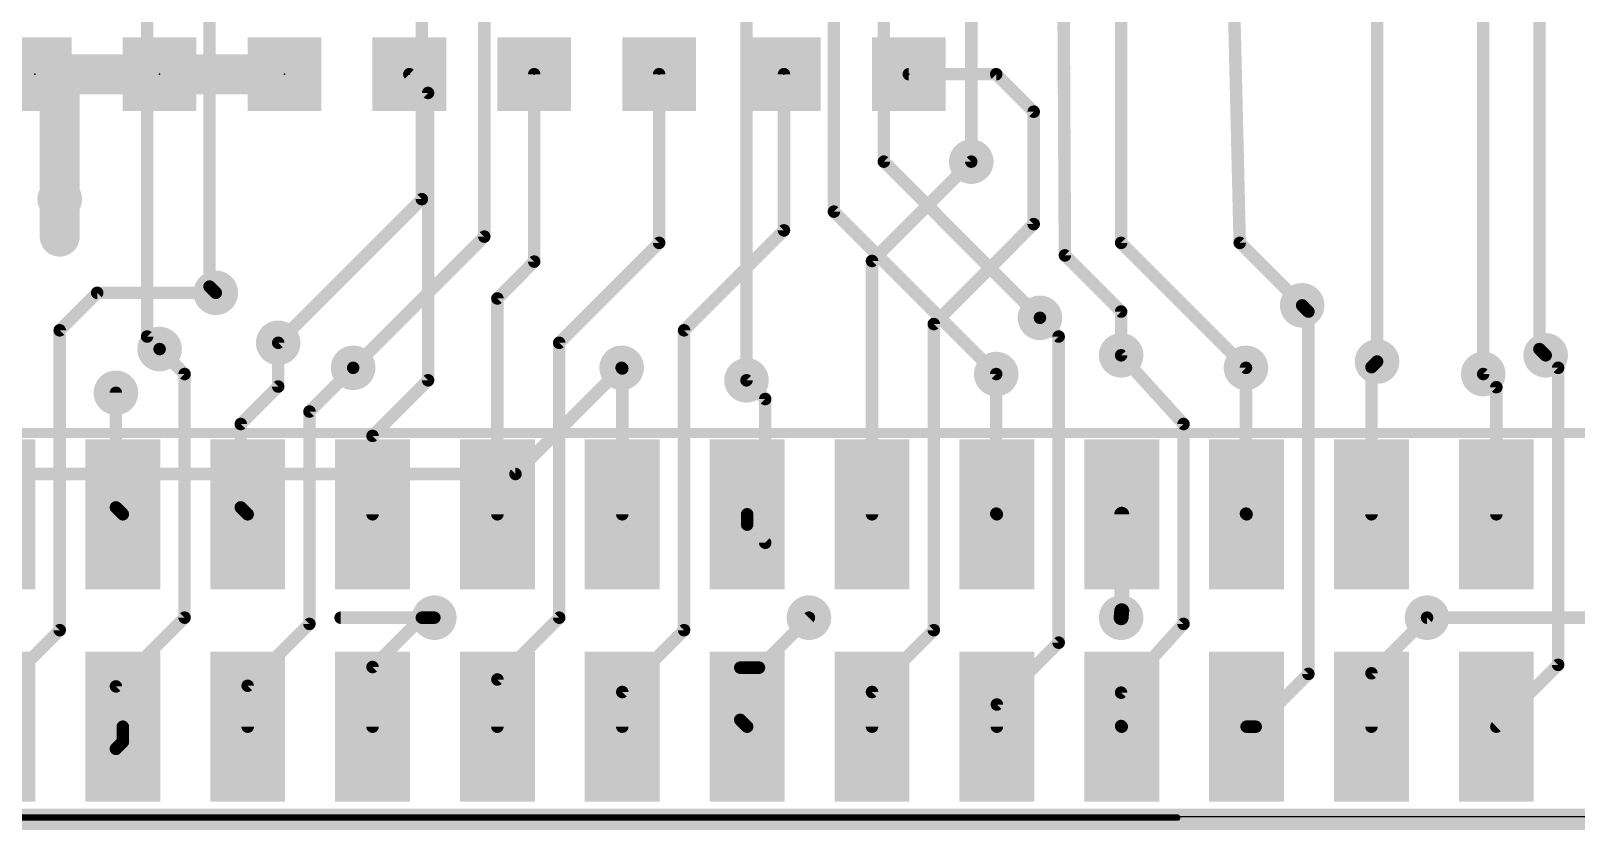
# Model space of a CAD drawing. Extents: x -9.8 to 65.3, y -0.3 to 69.2.
# Drawn here: x 16.69 to 48.12, y -0.25 to 15.99 of the extents above; entities that cross this region are included whole.
import ezdxf

# ---------------------------------------------------------------- set-up
doc = ezdxf.new("R2010")
doc.units = 0
for name, color, linetype in [('1', 12, 'CONTINUOUS'), ('16', 132, 'CONTINUOUS'), ('18', 110, 'CONTINUOUS'), ('20', 53, 'CONTINUOUS'), ('21', 40, 'CONTINUOUS'), ('23', 40, 'CONTINUOUS'), ('47', 253, 'CONTINUOUS')]:
    doc.layers.add(name, color=color, linetype=linetype)

# ---------------------------------------------------------------- blocks, each defined once
blk = doc.blocks.new('RECT')
blk.add_solid([(-0.5, -0.5), (0.5, -0.5), (-0.5, 0.5), (0.5, 0.5)])
blk = doc.blocks.new('ROUNDV')
at = {"const_width": 0.5}
blk.add_lwpolyline([(0, -0.25, 1), (0, 0.25, 1), (0, -0.25)], format="xyb", dxfattribs=at)

msp = doc.modelspace()

# ---------------------------------------------------------------- linework, layer by layer
at = {"layer": '1'}
for points, const_width in [([(16.764, 15.113), (17.272, 15.113)], 0.8128), ([(17.272, 15.113), (19.304, 15.113)], 0.8128), ([(17.272, 15.113), (17.272, 12.573)], 0.8128), ([(19.304, 15.113), (21.844, 15.113)], 0.8128), ([(24.765, 14.732), (24.384, 15.113)], 0.254), ([(26.924, 11.303), (26.924, 15.113)], 0.254), ([(29.464, 11.684), (29.464, 15.113)], 0.254), ([(32.004, 11.938), (32.004, 15.113)], 0.254), ([(36.322, 15.113), (34.544, 15.113)], 0.254), ([(37.084, 14.351), (36.322, 15.113)], 0.254), ([(24.765, 8.89), (24.765, 14.732)], 0.254), ([(37.084, 12.065), (37.084, 14.351)], 0.254), ([(35.814, 13.335), (33.795, 11.316)], 0.254), ([(29.972, 9.906), (32.004, 11.938)], 0.254), ([(35.052, 10.033), (37.084, 12.065)], 0.254), ([(27.432, 9.652), (29.464, 11.684)], 0.254), ([(26.175, 10.554), (26.924, 11.303)], 0.254), ([(33.795, 11.316), (33.795, 6.166)], 0.254), ([(18.034, 10.668), (17.272, 9.906)], 0.254), ([(20.447, 10.668), (18.034, 10.668)], 0.254), ([(26.175, 6.166), (26.175, 10.554)], 0.254), ([(42.545, 10.414), (42.672, 10.287)], 0.254), ([(42.672, 10.287), (42.672, 2.921)], 0.254), ([(35.052, 3.81), (35.052, 10.033)], 0.254), ([(37.211, 10.16), (37.592, 9.779)], 0.254), ([(17.272, 9.906), (17.272, 3.81)], 0.254), ([(21.717, 9.652), (21.717, 8.763)], 0.254), ([(27.432, 4.064), (27.432, 9.652)], 0.254), ([(29.972, 3.81), (29.972, 9.906)], 0.254), ([(37.592, 9.779), (37.592, 3.556)], 0.254), ([(19.304, 9.525), (19.812, 9.017)], 0.254), ([(38.862, 9.398), (40.132, 8.001)], 0.254), ([(47.498, 9.398), (47.752, 9.144)], 0.254), ([(19.812, 9.017), (19.812, 4.064)], 0.254), ([(23.241, 9.144), (22.352, 8.255)], 0.254), ([(28.715, 9.131), (28.702, 9.144)], 0.254), ([(28.715, 6.166), (28.715, 9.131)], 0.254), ([(36.322, 9.017), (36.322, 6.179)], 0.254), ([(41.402, 9.144), (41.402, 6.179)], 0.254), ([(44.069, 9.271), (43.955, 9.157)], 0.254), ([(43.955, 9.157), (43.955, 6.166)], 0.254), ([(46.228, 9.017), (46.495, 8.75)], 0.254), ([(47.752, 9.144), (47.752, 3.105)], 0.254), ([(21.717, 8.763), (20.955, 8.001)], 0.254), ([(23.635, 7.76), (24.765, 8.89)], 0.254), ([(31.242, 8.89), (31.623, 8.509)], 0.254), ([(46.495, 8.75), (46.495, 6.166)], 0.254), ([(18.415, 6.306), (18.415, 8.636)], 0.254), ([(31.623, 8.509), (31.623, 5.588)], 0.254), ([(22.352, 8.255), (22.352, 3.937)], 0.254), ([(20.955, 8.001), (20.955, 6.306)], 0.254), ([(23.635, 6.166), (23.635, 7.76)], 0.254), ([(40.132, 8.001), (40.132, 3.937)], 0.254), ([(18.555, 6.166), (18.415, 6.306)], 0.254), ([(20.955, 6.306), (21.095, 6.166)], 0.254), ([(31.255, 5.956), (31.255, 6.166)], 0.254), ([(36.322, 6.179), (36.335, 6.166)], 0.254), ([(38.875, 6.166), (38.875, 4.204)], 0.3048), ([(41.402, 6.179), (41.415, 6.166)], 0.254), ([(31.623, 5.588), (31.255, 5.956)], 0.254), ([(19.812, 4.064), (18.415, 2.667)], 0.254), ([(23.635, 3.061), (24.638, 4.064)], 0.254), ([(24.638, 4.064), (24.892, 4.064)], 0.254), ([(26.175, 2.807), (27.432, 4.064)], 0.254), ([(31.496, 3.048), (32.512, 4.064)], 0.254), ([(38.875, 4.204), (38.862, 4.064)], 0.3048), ([(43.955, 2.934), (45.085, 4.064)], 0.254), ([(17.272, 3.81), (16.015, 2.553)], 0.254), ([(22.352, 3.937), (21.095, 2.68)], 0.254), ([(28.715, 2.553), (29.972, 3.81)], 0.254), ([(33.795, 2.553), (35.052, 3.81)], 0.254), ([(40.132, 3.937), (38.862, 2.54)], 0.254), ([(37.592, 3.556), (36.335, 2.299)], 0.254), ([(23.635, 1.848), (23.635, 3.061)], 0.254), ([(31.115, 3.048), (31.115, 1.988)], 0.254), ([(31.115, 3.048), (31.496, 3.048)], 0.254), ([(47.752, 3.105), (46.495, 1.848)], 0.254), ([(26.175, 1.848), (26.175, 2.807)], 0.254), ([(42.672, 2.921), (41.599, 1.848)], 0.254), ([(43.955, 1.848), (43.955, 2.934)], 0.254), ([(18.415, 2.667), (18.415, 1.397)], 0.254), ([(21.095, 2.68), (21.095, 1.848)], 0.254), ([(28.715, 1.848), (28.715, 2.553)], 0.254), ([(33.795, 1.848), (33.795, 2.553)], 0.254), ([(38.862, 2.54), (38.862, 1.861)], 0.254), ([(36.335, 2.299), (36.335, 1.848)], 0.254), ([(18.555, 1.537), (18.555, 1.848)], 0.254), ([(31.115, 1.988), (31.255, 1.848)], 0.254), ([(38.862, 1.861), (38.875, 1.848)], 0.254), ([(41.599, 1.848), (41.415, 1.848)], 0.254), ([(18.415, 1.397), (18.555, 1.537)], 0.254)]:
    msp.add_lwpolyline(points, dxfattribs=dict(at, const_width=const_width))
for points, const_width in [([(16.764, 15.3162, 1), (16.764, 14.9098)], 0.4064), ([(17.272, 15.3162, 1), (17.272, 14.9098)], 0.4064), ([(17.4752, 15.113, 1), (17.0688, 15.113)], 0.4064), ([(17.272, 14.9098, 1), (17.272, 15.3162)], 0.4064), ([(19.304, 15.3162, 1), (19.304, 14.9098)], 0.4064), ([(19.304, 14.9098, 1), (19.304, 15.3162)], 0.4064), ([(21.844, 14.9098, 1), (21.844, 15.3162)], 0.4064), ([(24.4289, 15.1579, 1), (24.3391, 15.0681)], 0.127), ([(26.9875, 15.113, 1), (26.8605, 15.113)], 0.127), ([(29.5275, 15.113, 1), (29.4005, 15.113)], 0.127), ([(32.0675, 15.113, 1), (31.9405, 15.113)], 0.127), ([(34.544, 15.1765, 1), (34.544, 15.0495)], 0.127), ([(36.3669, 15.1579, 1), (36.2771, 15.0681)], 0.127), ([(36.322, 15.0495, 1), (36.322, 15.1765)], 0.127), ([(24.8285, 14.732, 1), (24.7015, 14.732)], 0.127), ([(24.7201, 14.6871, 1), (24.8099, 14.7769)], 0.127), ([(37.1475, 14.351, 1), (37.0205, 14.351)], 0.127), ([(37.0391, 14.3061, 1), (37.1289, 14.3959)], 0.127), ([(35.8589, 13.2901, 1), (35.7691, 13.3799)], 0.127), ([(17.0688, 12.573, 1), (17.4752, 12.573)], 0.4064), ([(31.9405, 11.938, 1), (32.0675, 11.938)], 0.127), ([(32.0489, 11.8931, 1), (31.9591, 11.9829)], 0.127), ([(37.0205, 12.065, 1), (37.1475, 12.065)], 0.127), ([(37.1289, 12.0201, 1), (37.0391, 12.1099)], 0.127), ([(29.4005, 11.684, 1), (29.5275, 11.684)], 0.127), ([(29.5089, 11.6391, 1), (29.4191, 11.7289)], 0.127), ([(26.8605, 11.303, 1), (26.9875, 11.303)], 0.127), ([(26.9689, 11.2581, 1), (26.8791, 11.3479)], 0.127), ([(33.8585, 11.316, 1), (33.7315, 11.316)], 0.127), ([(33.7501, 11.3609, 1), (33.8399, 11.2711)], 0.127), ([(18.034, 10.7315, 1), (18.034, 10.6045)], 0.127), ([(18.0789, 10.6231, 1), (17.9891, 10.7129)], 0.127), ([(20.447, 10.6045, 1), (20.447, 10.7315)], 0.127), ([(26.2385, 10.554, 1), (26.1115, 10.554)], 0.127), ([(26.1301, 10.5989, 1), (26.2199, 10.5091)], 0.127), ([(42.5899, 10.4589, 1), (42.5001, 10.3691)], 0.127), ([(42.7355, 10.287, 1), (42.6085, 10.287)], 0.127), ([(42.6271, 10.2421, 1), (42.7169, 10.3319)], 0.127), ([(35.1155, 10.033, 1), (34.9885, 10.033)], 0.127), ([(35.0071, 10.0779, 1), (35.0969, 9.9881)], 0.127), ([(37.2559, 10.2049, 1), (37.1661, 10.1151)], 0.127), ([(17.3355, 9.906, 1), (17.2085, 9.906)], 0.127), ([(17.2271, 9.9509, 1), (17.3169, 9.8611)], 0.127), ([(21.7805, 9.652, 1), (21.6535, 9.652)], 0.127), ([(27.4955, 9.652, 1), (27.3685, 9.652)], 0.127), ([(27.3871, 9.6969, 1), (27.4769, 9.6071)], 0.127), ([(30.0355, 9.906, 1), (29.9085, 9.906)], 0.127), ([(29.9271, 9.9509, 1), (30.0169, 9.8611)], 0.127), ([(37.6555, 9.779, 1), (37.5285, 9.779)], 0.127), ([(37.5471, 9.7341, 1), (37.6369, 9.8239)], 0.127), ([(19.3489, 9.5699, 1), (19.2591, 9.4801)], 0.127), ([(38.909, 9.4407, 1), (38.815, 9.3553)], 0.127), ([(47.5429, 9.4429, 1), (47.4531, 9.3531)], 0.127), ([(19.8755, 9.017, 1), (19.7485, 9.017)], 0.127), ([(19.7671, 8.9721, 1), (19.8569, 9.0619)], 0.127), ([(23.2859, 9.0991, 1), (23.1961, 9.1889)], 0.127), ([(28.7469, 9.1889, 1), (28.6571, 9.0991)], 0.127), ([(28.7785, 9.131, 1), (28.6515, 9.131)], 0.127), ([(28.6701, 9.0861, 1), (28.7599, 9.1759)], 0.127), ([(36.3855, 9.017, 1), (36.2585, 9.017)], 0.127), ([(41.4655, 9.144, 1), (41.3385, 9.144)], 0.127), ([(44.0185, 9.157, 1), (43.8915, 9.157)], 0.127), ([(43.9101, 9.2019, 1), (43.9999, 9.1121)], 0.127), ([(44.1139, 9.2261, 1), (44.0241, 9.3159)], 0.127), ([(46.2729, 9.0619, 1), (46.1831, 8.9721)], 0.127), ([(47.8155, 9.144, 1), (47.6885, 9.144)], 0.127), ([(47.7071, 9.0991, 1), (47.7969, 9.1889)], 0.127), ([(21.6535, 8.763, 1), (21.7805, 8.763)], 0.127), ([(21.7619, 8.7181, 1), (21.6721, 8.8079)], 0.127), ([(24.7015, 8.89, 1), (24.8285, 8.89)], 0.127), ([(24.8099, 8.8451, 1), (24.7201, 8.9349)], 0.127), ([(31.2869, 8.9349, 1), (31.1971, 8.8451)], 0.127), ([(46.5585, 8.75, 1), (46.4315, 8.75)], 0.127), ([(46.4501, 8.7051, 1), (46.5399, 8.7949)], 0.127), ([(18.4785, 8.636, 1), (18.3515, 8.636)], 0.127), ([(31.6865, 8.509, 1), (31.5595, 8.509)], 0.127), ([(31.5781, 8.4641, 1), (31.6679, 8.5539)], 0.127), ([(22.4155, 8.255, 1), (22.2885, 8.255)], 0.127), ([(22.3071, 8.2999, 1), (22.3969, 8.2101)], 0.127), ([(21.0185, 8.001, 1), (20.8915, 8.001)], 0.127), ([(20.9101, 8.0459, 1), (20.9999, 7.9561)], 0.127), ([(23.6985, 7.76, 1), (23.5715, 7.76)], 0.127), ([(23.5901, 7.8049, 1), (23.6799, 7.7151)], 0.127), ([(40.1955, 8.001, 1), (40.0685, 8.001)], 0.127), ([(40.085, 7.9583, 1), (40.179, 8.0437)], 0.127), ([(18.4599, 6.3509, 1), (18.3701, 6.2611)], 0.127), ([(18.3515, 6.306, 1), (18.4785, 6.306)], 0.127), ([(20.9999, 6.3509, 1), (20.9101, 6.2611)], 0.127), ([(20.8915, 6.306, 1), (21.0185, 6.306)], 0.127), ([(31.3185, 6.166, 1), (31.1915, 6.166)], 0.127), ([(36.3669, 6.2239, 1), (36.2771, 6.1341)], 0.127), ([(38.9512, 6.166, 1), (38.7988, 6.166)], 0.1524), ([(41.4469, 6.2239, 1), (41.3571, 6.1341)], 0.127), ([(18.5101, 6.1211, 1), (18.5999, 6.2109)], 0.127), ([(21.0501, 6.1211, 1), (21.1399, 6.2109)], 0.127), ([(23.5715, 6.166, 1), (23.6985, 6.166)], 0.127), ([(26.1115, 6.166, 1), (26.2385, 6.166)], 0.127), ([(28.6515, 6.166, 1), (28.7785, 6.166)], 0.127), ([(31.2999, 6.0009, 1), (31.2101, 5.9111)], 0.127), ([(31.1915, 5.956, 1), (31.3185, 5.956)], 0.127), ([(33.7315, 6.166, 1), (33.8585, 6.166)], 0.127), ([(36.2585, 6.179, 1), (36.3855, 6.179)], 0.127), ([(36.2901, 6.1211, 1), (36.3799, 6.2109)], 0.127), ([(41.3385, 6.179, 1), (41.4655, 6.179)], 0.127), ([(41.3701, 6.1211, 1), (41.4599, 6.2109)], 0.127), ([(43.8915, 6.166, 1), (44.0185, 6.166)], 0.127), ([(46.4315, 6.166, 1), (46.5585, 6.166)], 0.127), ([(31.5781, 5.5431, 1), (31.6679, 5.6329)], 0.127), ([(31.5595, 5.588, 1), (31.6865, 5.588)], 0.127), ([(19.7485, 4.064, 1), (19.8755, 4.064)], 0.127), ([(19.8569, 4.0191, 1), (19.7671, 4.1089)], 0.127), ([(24.638, 4.1275, 1), (24.638, 4.0005)], 0.127), ([(24.6829, 4.0191, 1), (24.5931, 4.1089)], 0.127), ([(24.892, 4.0005, 1), (24.892, 4.1275)], 0.127), ([(27.3685, 4.064, 1), (27.4955, 4.064)], 0.127), ([(27.4769, 4.0191, 1), (27.3871, 4.1089)], 0.127), ([(32.5569, 4.0191, 1), (32.4671, 4.1089)], 0.127), ([(38.7861, 4.071, 1), (38.9379, 4.057)], 0.1524), ([(38.7988, 4.204, 1), (38.9512, 4.204)], 0.1524), ([(38.9509, 4.197, 1), (38.7991, 4.211)], 0.1524), ([(45.1299, 4.0191, 1), (45.0401, 4.1089)], 0.127), ([(17.2085, 3.81, 1), (17.3355, 3.81)], 0.127), ([(17.3169, 3.7651, 1), (17.2271, 3.8549)], 0.127), ([(22.2885, 3.937, 1), (22.4155, 3.937)], 0.127), ([(22.3969, 3.8921, 1), (22.3071, 3.9819)], 0.127), ([(29.9085, 3.81, 1), (30.0355, 3.81)], 0.127), ([(30.0169, 3.7651, 1), (29.9271, 3.8549)], 0.127), ([(34.9885, 3.81, 1), (35.1155, 3.81)], 0.127), ([(35.0969, 3.7651, 1), (35.0071, 3.8549)], 0.127), ([(40.0685, 3.937, 1), (40.1955, 3.937)], 0.127), ([(40.179, 3.8943, 1), (40.085, 3.9797)], 0.127), ([(37.5285, 3.556, 1), (37.6555, 3.556)], 0.127), ([(37.6369, 3.5111, 1), (37.5471, 3.6009)], 0.127), ([(23.6985, 3.061, 1), (23.5715, 3.061)], 0.127), ([(23.5901, 3.1059, 1), (23.6799, 3.0161)], 0.127), ([(31.1785, 3.048, 1), (31.0515, 3.048)], 0.127), ([(31.115, 3.1115, 1), (31.115, 2.9845)], 0.127), ([(31.4511, 3.0929, 1), (31.5409, 3.0031)], 0.127), ([(31.496, 2.9845, 1), (31.496, 3.1115)], 0.127), ([(47.6885, 3.105, 1), (47.8155, 3.105)], 0.127), ([(47.7969, 3.0601, 1), (47.7071, 3.1499)], 0.127), ([(26.2385, 2.807, 1), (26.1115, 2.807)], 0.127), ([(26.1301, 2.8519, 1), (26.2199, 2.7621)], 0.127), ([(42.6085, 2.921, 1), (42.7355, 2.921)], 0.127), ([(42.7169, 2.8761, 1), (42.6271, 2.9659)], 0.127), ([(44.0185, 2.934, 1), (43.8915, 2.934)], 0.127), ([(43.9101, 2.9789, 1), (43.9999, 2.8891)], 0.127), ([(18.4785, 2.667, 1), (18.3515, 2.667)], 0.127), ([(18.3701, 2.7119, 1), (18.4599, 2.6221)], 0.127), ([(21.1585, 2.68, 1), (21.0315, 2.68)], 0.127), ([(21.0501, 2.7249, 1), (21.1399, 2.6351)], 0.127), ([(28.7785, 2.553, 1), (28.6515, 2.553)], 0.127), ([(28.6701, 2.5979, 1), (28.7599, 2.5081)], 0.127), ([(33.8585, 2.553, 1), (33.7315, 2.553)], 0.127), ([(33.7501, 2.5979, 1), (33.8399, 2.5081)], 0.127), ([(38.9255, 2.54, 1), (38.7985, 2.54)], 0.127), ([(38.815, 2.5827, 1), (38.909, 2.4973)], 0.127), ([(36.3985, 2.299, 1), (36.2715, 2.299)], 0.127), ([(36.2901, 2.3439, 1), (36.3799, 2.2541)], 0.127), ([(18.6185, 1.848, 1), (18.4915, 1.848)], 0.127), ([(21.0315, 1.848, 1), (21.1585, 1.848)], 0.127), ([(23.5715, 1.848, 1), (23.6985, 1.848)], 0.127), ([(26.1115, 1.848, 1), (26.2385, 1.848)], 0.127), ([(28.6515, 1.848, 1), (28.7785, 1.848)], 0.127), ([(31.1599, 2.0329, 1), (31.0701, 1.9431)], 0.127), ([(31.0515, 1.988, 1), (31.1785, 1.988)], 0.127), ([(31.2101, 1.8031, 1), (31.2999, 1.8929)], 0.127), ([(33.7315, 1.848, 1), (33.8585, 1.848)], 0.127), ([(36.2715, 1.848, 1), (36.3985, 1.848)], 0.127), ([(38.9069, 1.9059, 1), (38.8171, 1.8161)], 0.127), ([(38.7985, 1.861, 1), (38.9255, 1.861)], 0.127), ([(38.8301, 1.8031, 1), (38.9199, 1.8929)], 0.127), ([(41.415, 1.9115, 1), (41.415, 1.7845)], 0.127), ([(41.5541, 1.8929, 1), (41.6439, 1.8031)], 0.127), ([(41.599, 1.7845, 1), (41.599, 1.9115)], 0.127), ([(43.8915, 1.848, 1), (44.0185, 1.848)], 0.127), ([(46.4501, 1.8929, 1), (46.5399, 1.8031)], 0.127), ([(18.4915, 1.537, 1), (18.6185, 1.537)], 0.127), ([(18.5999, 1.4921, 1), (18.5101, 1.5819)], 0.127), ([(18.3701, 1.4419, 1), (18.4599, 1.3521)], 0.127), ([(18.3515, 1.397, 1), (18.4785, 1.397)], 0.127)]:
    msp.add_lwpolyline(points, format="xyb", dxfattribs=dict(at, const_width=const_width))
at = {"layer": '16'}
for points, const_width in [([(40.64, 38.227), (41.275, 11.684)], 0.254), ([(34.036, 35.941), (34.036, 13.335)], 0.254), ([(35.814, 35.941), (35.814, 13.335)], 0.254), ([(37.592, 35.814), (37.719, 11.43)], 0.254), ([(38.862, 35.814), (38.862, 11.684)], 0.254), ([(44.069, 31.496), (44.069, 9.271)], 0.254), ([(46.228, 30.734), (46.228, 9.017)], 0.254), ([(33.02, 29.845), (33.02, 12.319)], 0.254), ([(47.371, 29.21), (47.371, 9.525)], 0.254), ([(31.242, 27.178), (31.242, 8.89)], 0.254), ([(25.908, 24.511), (25.908, 11.811)], 0.254), ([(24.638, 23.622), (24.638, 12.573)], 0.254), ([(19.05, 18.288), (19.05, 9.779)], 0.254), ([(20.32, 17.653), (20.32, 10.795)], 0.254), ([(34.036, 13.335), (37.211, 10.16)], 0.254), ([(17.272, 12.573), (17.272, 11.811)], 0.8128), ([(24.638, 12.573), (21.717, 9.652)], 0.254), ([(33.02, 12.319), (36.322, 9.017)], 0.254), ([(25.908, 11.811), (23.241, 9.144)], 0.254), ([(38.862, 11.684), (41.402, 9.144)], 0.254), ([(41.275, 11.684), (42.545, 10.414)], 0.254), ([(37.719, 11.43), (38.862, 10.287)], 0.254), ([(20.32, 10.795), (20.447, 10.668)], 0.254), ([(38.862, 10.287), (38.862, 9.398)], 0.254), ([(19.05, 9.779), (19.304, 9.525)], 0.254), ([(47.371, 9.525), (47.498, 9.398)], 0.254), ([(28.702, 9.144), (26.543, 6.985)], 0.254), ([(26.543, 6.985), (10.808, 6.985)], 0.254), ([(24.892, 4.064), (22.987, 4.064)], 0.254), ([(45.085, 4.064), (49.022, 4.064)], 0.254), ([(-0.889, -0.127), (65.151, -0.127)], 0.254)]:
    msp.add_lwpolyline(points, dxfattribs=dict(at, const_width=const_width))
for points, const_width in [([(34.0809, 13.3799, 1), (33.9911, 13.2901)], 0.127), ([(33.9725, 13.335, 1), (34.0995, 13.335)], 0.127), ([(35.7505, 13.335, 1), (35.8775, 13.335)], 0.127), ([(17.4752, 12.573, 1), (17.0688, 12.573)], 0.4064), ([(24.5745, 12.573, 1), (24.7015, 12.573)], 0.127), ([(24.6829, 12.5281, 1), (24.5931, 12.6179)], 0.127), ([(33.0649, 12.3639, 1), (32.9751, 12.2741)], 0.127), ([(32.9565, 12.319, 1), (33.0835, 12.319)], 0.127), ([(17.0688, 11.811, 1), (17.4752, 11.811)], 0.4064), ([(25.8445, 11.811, 1), (25.9715, 11.811)], 0.127), ([(25.9529, 11.7661, 1), (25.8631, 11.8559)], 0.127), ([(38.9069, 11.7289, 1), (38.8171, 11.6391)], 0.127), ([(38.7985, 11.684, 1), (38.9255, 11.684)], 0.127), ([(41.3199, 11.7289, 1), (41.2301, 11.6391)], 0.127), ([(41.2115, 11.6825, 1), (41.3385, 11.6855)], 0.127), ([(37.7639, 11.4749, 1), (37.6741, 11.3851)], 0.127), ([(37.6555, 11.4297, 1), (37.7825, 11.4303)], 0.127), ([(20.3649, 10.8399, 1), (20.2751, 10.7501)], 0.127), ([(20.2565, 10.795, 1), (20.3835, 10.795)], 0.127), ([(20.4021, 10.6231, 1), (20.4919, 10.7129)], 0.127), ([(38.9255, 10.287, 1), (38.7985, 10.287)], 0.127), ([(38.8171, 10.2421, 1), (38.9069, 10.3319)], 0.127), ([(42.5001, 10.3691, 1), (42.5899, 10.4589)], 0.127), ([(37.1661, 10.1151, 1), (37.2559, 10.2049)], 0.127), ([(19.0949, 9.8239, 1), (19.0051, 9.7341)], 0.127), ([(18.9865, 9.779, 1), (19.1135, 9.779)], 0.127), ([(21.6721, 9.6969, 1), (21.7619, 9.6071)], 0.127), ([(19.2591, 9.4801, 1), (19.3489, 9.5699)], 0.127), ([(38.7985, 9.398, 1), (38.9255, 9.398)], 0.127), ([(47.4159, 9.5699, 1), (47.3261, 9.4801)], 0.127), ([(47.3075, 9.525, 1), (47.4345, 9.525)], 0.127), ([(47.4531, 9.3531, 1), (47.5429, 9.4429)], 0.127), ([(23.1961, 9.1889, 1), (23.2859, 9.0991)], 0.127), ([(28.7469, 9.0991, 1), (28.6571, 9.1889)], 0.127), ([(36.2771, 8.9721, 1), (36.3669, 9.0619)], 0.127), ([(41.3571, 9.0991, 1), (41.4469, 9.1889)], 0.127), ([(44.0055, 9.271, 1), (44.1325, 9.271)], 0.127), ([(31.1785, 8.89, 1), (31.3055, 8.89)], 0.127), ([(46.1645, 9.017, 1), (46.2915, 9.017)], 0.127), ([(26.4981, 7.0299, 1), (26.5879, 6.9401)], 0.127), ([(26.543, 6.9215, 1), (26.543, 7.0485)], 0.127), ([(22.987, 4.1275, 1), (22.987, 4.0005)], 0.127), ([(24.892, 4.0005, 1), (24.892, 4.1275)], 0.127), ([(45.085, 4.1275, 1), (45.085, 4.0005)], 0.127)]:
    msp.add_lwpolyline(points, format="xyb", dxfattribs=dict(at, const_width=const_width))
at = {"layer": '20'}
msp.add_line((62, 0.015), (3, 0.015), dxfattribs=at)
at = {"layer": '21', "const_width": 0.2032}
for points in [[(7.125, 7.817), (57.925, 7.817)], [(57.945, 0.077), (9.675, 0.077)]]:
    msp.add_lwpolyline(points, dxfattribs=at)
at = {"layer": '23'}
for p in [(16.764, 15.113), (19.304, 15.113), (21.844, 15.113), (24.384, 15.113), (26.924, 15.113), (29.464, 15.113), (32.004, 15.113), (34.544, 15.113)]:
    msp.add_point(p, dxfattribs=at)
at = {"layer": '47', "const_width": 0.13}
msp.add_lwpolyline([(40.005, 0), (-9.443, 0)], dxfattribs=at)
at = {"layer": '47', "const_width": 0.065}
msp.add_lwpolyline([(40.005, -0.0325, 1), (40.005, 0.0325)], format="xyb", dxfattribs=at)

# ---------------------------------------------------------------- block references
at = {"layer": '1', "xscale": 1.5, "yscale": 1.5}
for p in [(16.764, 15.113), (19.304, 15.113), (21.844, 15.113), (24.384, 15.113), (26.924, 15.113), (29.464, 15.113), (32.004, 15.113), (34.544, 15.113)]:
    msp.add_blockref('RECT', p, dxfattribs=at)
at = {"layer": '1', "xscale": 3.048, "yscale": 1.524}
for p, rotation in [((16.015, 6.166), 270), ((18.555, 6.166), 270), ((21.095, 6.166), 270), ((23.635, 6.166), 270), ((26.175, 6.166), 270), ((28.715, 6.166), 270), ((31.255, 6.166), 270), ((33.795, 6.166), 270), ((36.335, 6.166), 270), ((38.875, 6.166), 270), ((41.415, 6.166), 270), ((43.955, 6.166), 270), ((46.495, 6.166), 270), ((16.015, 1.848), 90), ((18.555, 1.848), 90), ((21.095, 1.848), 90), ((23.635, 1.848), 90), ((26.175, 1.848), 90), ((28.715, 1.848), 90), ((31.255, 1.848), 90), ((33.795, 1.848), 90), ((36.335, 1.848), 90), ((38.875, 1.848), 90), ((41.415, 1.848), 90), ((43.955, 1.848), 90), ((46.495, 1.848), 90)]:
    msp.add_blockref('RECT', p, dxfattribs=dict(at, rotation=rotation))
at = {"layer": '18', "xscale": 0.9064, "yscale": 0.9064}
for p in [(35.814, 13.335), (35.814, 13.335), (17.272, 12.573), (17.272, 12.573), (20.447, 10.668), (20.447, 10.668), (42.545, 10.414), (42.545, 10.414), (37.211, 10.16), (37.211, 10.16), (21.717, 9.652), (21.717, 9.652), (19.304, 9.525), (19.304, 9.525), (38.862, 9.398), (38.862, 9.398), (47.498, 9.398), (47.498, 9.398), (23.241, 9.144), (23.241, 9.144), (28.702, 9.144), (28.702, 9.144), (36.322, 9.017), (36.322, 9.017), (41.402, 9.144), (41.402, 9.144), (44.069, 9.271), (44.069, 9.271), (46.228, 9.017), (46.228, 9.017), (31.242, 8.89), (31.242, 8.89), (18.415, 8.636), (18.415, 8.636), (24.892, 4.064), (24.892, 4.064), (32.512, 4.064), (32.512, 4.064), (38.862, 4.064), (38.862, 4.064), (45.085, 4.064), (45.085, 4.064)]:
    msp.add_blockref('ROUNDV', p, dxfattribs=at)

doc.saveas('drawing.dxf')
